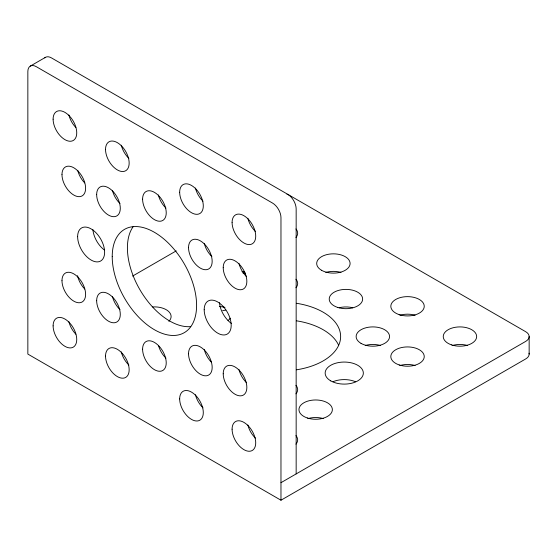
<?xml version="1.0" encoding="UTF-8"?>
<svg xmlns="http://www.w3.org/2000/svg" width="557" height="557" viewBox="0 0 557 557"><rect width="100%" height="100%" fill="white"/><g stroke="black" fill="none" stroke-linecap="round" stroke-linejoin="round"><path stroke-width="0.84" d="M30.322 66.088L45.507 57.315M132.58 276.084L176.221 250.887M280.972 482.682L525.655 341.42A11.934 6.886 0 0 0 525.655 331.68L289.41 195.284A11.934 6.886 0 0 0 286.939 194.184M280.972 500.221L280.972 217.683A11.934 6.886 60 0 0 272.533 203.068L36.289 66.68A11.934 6.886 60 0 0 27.85 71.547L27.85 354.085L280.972 500.221L525.655 358.959A11.934 6.886 0 0 0 529.046 353.187M529.15 336.546L529.15 354.085M296.157 473.916L296.157 208.917A11.934 6.886 60 0 0 287.718 194.302L51.474 57.907A11.934 6.886 60 0 0 44.783 57.858M296.415 320.811A59.662 34.443 0 0 1 338.6 345.166M339.143 307.763A16.703 9.643 0 0 1 352.734 307.763M365.26 345.493A16.703 9.643 0 0 1 380.438 345.493M333.03 381.698A19.091 11.022 0 0 1 355.47 381.698M219.354 306.573A19.091 11.022 0 0 1 225 307.367M452.368 345.493A16.703 9.643 0 0 1 467.546 345.493M399.947 365.517A16.703 9.643 0 0 1 415.118 365.517M308.063 418.558A16.703 9.643 0 0 1 323.241 418.558M399.947 315.227A16.703 9.643 0 0 1 415.118 315.227M241.968 271.698A16.703 9.643 0 0 1 244.544 271.426M325.803 272.422A16.703 9.643 0 0 1 340.981 272.422M296.415 303.28A59.662 34.443 0 0 1 340.633 336.546A59.662 34.443 0 0 1 296.415 369.82M228.057 320.637A59.662 34.443 0 0 1 230.445 318.228M295.955 279.231A16.703 9.643 0 0 1 295.955 287.767M295.948 385.326A16.703 9.643 0 0 1 295.948 393.862M225.766 310.005A19.091 11.022 0 0 1 222.633 310.66M295.955 228.948A16.703 9.643 0 0 1 295.955 237.484M295.948 435.616A16.703 9.643 0 0 1 295.948 444.152M152.667 306.935A16.703 9.643 0 0 1 168.423 311.272A16.703 9.643 0 0 1 168.875 321.347M245.421 273.111A16.703 9.643 0 0 1 242.81 272.909M211.89 256.589A16.703 9.643 60 0 1 204.301 243.444M231.468 323.471A19.091 11.022 60 0 1 219.451 302.653M75.877 127.532A16.703 9.643 60 0 1 68.873 114.965M190.689 326.611A59.662 34.443 60 0 1 139.765 289.466A59.662 34.443 60 0 1 133.06 226.796M120.013 309.636A16.703 9.643 60 0 1 112.423 296.491M120.013 203.542A16.703 9.643 60 0 1 112.423 190.403M165.951 208.095A16.703 9.643 60 0 1 158.362 194.95M165.951 358.13A16.703 9.643 60 0 1 158.571 345.786M211.305 362.106A16.703 9.643 60 0 1 204.301 349.538M104.208 249.884A19.091 11.022 60 0 1 92.894 229.588M75.877 334.207A16.703 9.643 60 0 1 68.873 321.64M255.44 438.115A16.703 9.643 60 0 1 247.851 424.977M255.44 231.447A16.703 9.643 60 0 1 247.851 218.302M246.57 276.613A16.703 9.643 60 0 1 238.981 263.468M246.57 382.708A16.703 9.643 60 0 1 238.981 369.563M203.02 201.174A16.703 9.643 60 0 1 195.43 188.036M203.02 407.849A16.703 9.643 60 0 1 195.43 394.711M84.748 289.034A16.703 9.643 60 0 1 77.569 275.687M84.748 182.947A16.703 9.643 60 0 1 77.743 170.379M128.883 365.051A16.703 9.643 60 0 1 121.294 351.906M128.883 158.376A16.703 9.643 60 0 1 121.294 145.231M337.584 307.394A16.703 9.643 0 0 0 362.642 299.039A16.703 9.643 0 0 0 337.584 290.684A16.703 9.643 0 0 0 337.584 307.394M361.04 343.37A16.703 9.643 0 0 0 388.988 339.046A16.703 9.643 0 0 0 368.525 327.231A16.703 9.643 0 0 0 361.04 343.37M330.754 380.877A19.091 11.022 0 0 0 362.691 375.933A19.091 11.022 0 0 0 339.31 362.433A19.091 11.022 0 0 0 330.754 380.877M451.602 344.901A16.703 9.643 0 0 0 476.66 336.546A16.703 9.643 0 0 0 451.602 328.198A16.703 9.643 0 0 0 451.602 344.901M399.181 364.926A16.703 9.643 0 0 0 424.239 356.571A16.703 9.643 0 0 0 399.181 348.216A16.703 9.643 0 0 0 399.181 364.926M307.304 417.966A16.703 9.643 0 0 0 332.362 409.618A16.703 9.643 0 0 0 307.304 401.263A16.703 9.643 0 0 0 307.304 417.966M399.181 314.635A16.703 9.643 0 0 0 424.239 306.28A16.703 9.643 0 0 0 399.181 297.932A16.703 9.643 0 0 0 399.181 314.635M321.584 270.298A16.703 9.643 0 0 0 349.531 265.974A16.703 9.643 0 0 0 329.069 254.166A16.703 9.643 0 0 0 321.584 270.298M188.538 247.67A16.703 9.643 60 0 0 206.257 269.713A16.703 9.643 60 0 0 206.257 246.09A16.703 9.643 60 0 0 188.538 247.67M204.189 309.755A19.091 11.022 60 0 0 224.443 334.945A19.091 11.022 60 0 0 224.443 307.944A19.091 11.022 60 0 0 204.189 309.755M53.11 119.191A16.703 9.643 60 0 0 70.83 141.234A16.703 9.643 60 0 0 70.83 117.604A16.703 9.643 60 0 0 53.11 119.191M53.11 325.866A16.703 9.643 60 0 0 70.83 347.902A16.703 9.643 60 0 0 70.83 324.278A16.703 9.643 60 0 0 53.11 325.866M112.222 256.659A59.662 34.443 60 0 0 175.504 335.377A59.662 34.443 60 0 0 175.504 251.005A59.662 34.443 60 0 0 112.222 256.659M142.599 199.176A16.703 9.643 60 0 0 160.319 221.22A16.703 9.643 60 0 0 160.319 197.589A16.703 9.643 60 0 0 142.599 199.176M96.66 194.623A16.703 9.643 60 0 0 114.38 216.666A16.703 9.643 60 0 0 114.38 193.042A16.703 9.643 60 0 0 96.66 194.623M96.66 300.717A16.703 9.643 60 0 0 114.38 322.761A16.703 9.643 60 0 0 114.38 299.137A16.703 9.643 60 0 0 96.66 300.717M142.599 349.211A16.703 9.643 60 0 0 160.319 371.254A16.703 9.643 60 0 0 160.319 347.631A16.703 9.643 60 0 0 142.599 349.211M188.538 353.765A16.703 9.643 60 0 0 206.257 375.801A16.703 9.643 60 0 0 206.257 352.177A16.703 9.643 60 0 0 188.538 353.765M77.632 236.683A19.091 11.022 60 0 0 97.879 261.874A19.091 11.022 60 0 0 97.879 234.88A19.091 11.022 60 0 0 77.632 236.683M232.088 429.196A16.703 9.643 60 0 0 249.808 451.24A16.703 9.643 60 0 0 249.808 427.616A16.703 9.643 60 0 0 232.088 429.196M232.088 222.528A16.703 9.643 60 0 0 249.808 244.565A16.703 9.643 60 0 0 249.808 220.941A16.703 9.643 60 0 0 232.088 222.528M223.218 267.694A16.703 9.643 60 0 0 240.937 289.737A16.703 9.643 60 0 0 240.937 266.114A16.703 9.643 60 0 0 223.218 267.694M223.218 373.789A16.703 9.643 60 0 0 240.937 395.825A16.703 9.643 60 0 0 240.937 372.201A16.703 9.643 60 0 0 223.218 373.789M179.667 192.256A16.703 9.643 60 0 0 197.387 214.299A16.703 9.643 60 0 0 197.387 190.675A16.703 9.643 60 0 0 179.667 192.256M179.667 398.93A16.703 9.643 60 0 0 197.387 420.974A16.703 9.643 60 0 0 197.387 397.35A16.703 9.643 60 0 0 179.667 398.93M61.98 280.693A16.703 9.643 60 0 0 79.7 302.736A16.703 9.643 60 0 0 79.7 279.113A16.703 9.643 60 0 0 61.98 280.693M61.98 174.599A16.703 9.643 60 0 0 79.7 196.642A16.703 9.643 60 0 0 79.7 173.018A16.703 9.643 60 0 0 61.98 174.599M105.531 356.132A16.703 9.643 60 0 0 123.25 378.168A16.703 9.643 60 0 0 123.25 354.544A16.703 9.643 60 0 0 105.531 356.132M105.531 149.457A16.703 9.643 60 0 0 123.25 171.5A16.703 9.643 60 0 0 123.25 147.877A16.703 9.643 60 0 0 105.531 149.457"/></g></svg>
